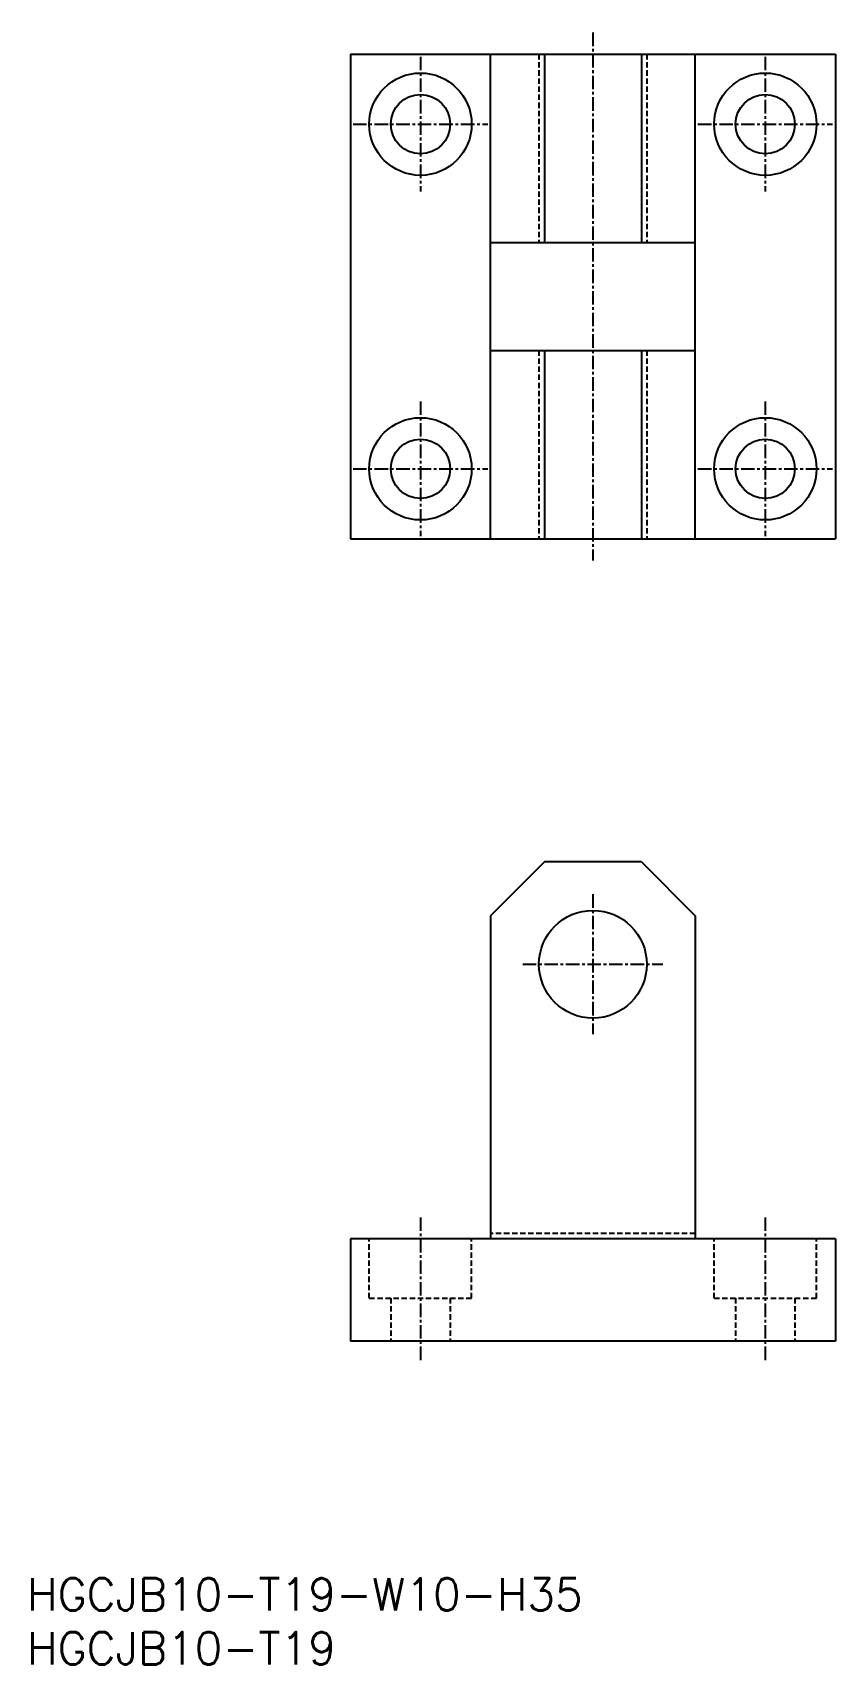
# Model space of a CAD drawing. Extents: x 1 to 75, y 0 to 152.
import ezdxf

# ---------------------------------------------------------------- set-up
doc = ezdxf.new("R2010")
doc.units = 0
doc.linetypes.add('CENTER', pattern=[2, 1.25, -0.25, 0.25, -0.25])
doc.linetypes.add('DASHED', pattern=[0.75, 0.5, -0.25])
doc.layers.get('0').update_dxf_attribs({"linetype": 'CONTINUOUS'})
doc.layers.add('CENTER', color=1, linetype='CENTER')
doc.styles.get("Standard").update_dxf_attribs({"font": 'txt.shx'})

# ---------------------------------------------------------------- blocks, each defined once
blk = doc.blocks.new('*U14')
at = {"color": 7, "linetype": 'CONTINUOUS'}
blk.add_text('HGCJB10-T19', height=3, dxfattribs=at).set_placement((0, 0))
blk = doc.blocks.new('*U15')
at = {"color": 7, "linetype": 'CONTINUOUS'}
blk.add_text('HGCJB10-T19-W10-H35', height=3, dxfattribs=at).set_placement((0, 5))

msp = doc.modelspace()

# ---------------------------------------------------------------- linework, layer by layer
at = {"color": 7, "linetype": 'CONTINUOUS'}
for p, q in [((30, 149.5), (30, 104.5)), ((30, 149.5), (75, 149.5)), ((43, 104.5), (43, 149.5)), ((48, 149.5), (48, 132)), ((57, 149.5), (57, 132)), ((62, 104.5), (62, 149.5)), ((75, 149.5), (75, 104.5)), ((43, 132), (62, 132)), ((43, 122), (62, 122)), ((48, 122), (48, 104.5)), ((57, 122), (57, 104.5)), ((30, 104.5), (75, 104.5)), ((48, 74.5), (43, 69.5)), ((57, 74.5), (48, 74.5)), ((57, 74.5), (62, 69.5)), ((43, 69.5), (43, 39.5)), ((62, 69.5), (62, 39.5)), ((30, 39.5), (30, 30)), ((75, 39.5), (30, 39.5)), ((75, 39.5), (75, 30)), ((75, 30), (30, 30))]:
    msp.add_line(p, q, dxfattribs=at)
at = {"color": 3, "linetype": 'DASHED'}
for p, q in [((47.5, 149.5), (47.5, 132)), ((57.5, 149.5), (57.5, 132)), ((47.5, 122), (47.5, 104.5)), ((57.5, 122), (57.5, 104.5)), ((31.75, 34), (31.75, 39.5)), ((41.25, 34), (41.25, 39.5)), ((62, 40), (43, 40)), ((63.75, 34), (63.75, 39.5)), ((73.25, 34), (73.25, 39.5)), ((31.75, 34), (41.25, 34)), ((33.75, 34), (33.75, 30)), ((39.25, 34), (39.25, 30)), ((63.75, 34), (73.25, 34)), ((65.75, 34), (65.75, 30)), ((71.25, 34), (71.25, 30))]:
    msp.add_line(p, q, dxfattribs=at)
at = {"color": 7, "linetype": 'CONTINUOUS'}
for centre, radius in [((36.5, 143), 4.75), ((68.5, 143), 4.75), ((36.5, 143), 2.75), ((68.5, 143), 2.75), ((36.5, 111), 4.75), ((68.5, 111), 4.75), ((36.5, 111), 2.75), ((68.5, 111), 2.75), ((52.5, 65), 5)]:
    msp.add_circle(centre, radius, dxfattribs=at)
at = {"layer": 'CENTER', "color": 1, "linetype": 'CENTER'}
for p, q in [((52.5, 151.5), (52.5, 102.5)), ((36.5, 149.25), (36.5, 136.75)), ((68.5, 149.25), (68.5, 136.75)), ((30.25, 143), (42.75, 143)), ((62.25, 143), (74.75, 143)), ((36.5, 117.25), (36.5, 104.75)), ((68.5, 117.25), (68.5, 104.75)), ((30.25, 111), (42.75, 111)), ((62.25, 111), (74.75, 111)), ((52.5, 71.5), (52.5, 58.5)), ((46, 65), (59, 65)), ((36.5, 41.5), (36.5, 28)), ((68.5, 41.5), (68.5, 28))]:
    msp.add_line(p, q, dxfattribs=at)

# ---------------------------------------------------------------- block references
at = {"color": 7, "linetype": 'CONTINUOUS'}
for name in ['*U15', '*U14']:
    msp.add_blockref(name, (0, 0), dxfattribs=at)

doc.saveas('drawing.dxf')
